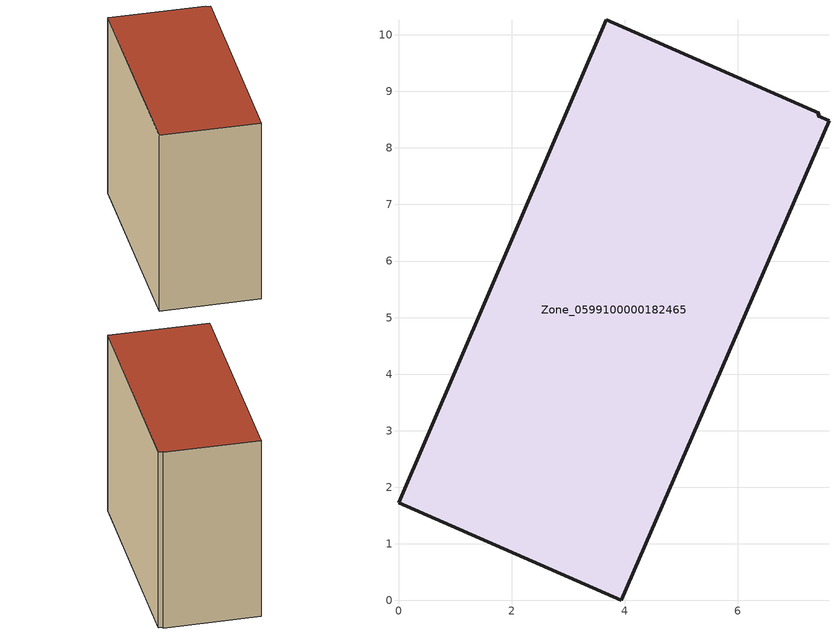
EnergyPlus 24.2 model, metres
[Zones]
Zone_0599100000182465
 floor ground (C_G): 0,1.73 3.67,10.27 7.44,8.61 7.42,8.56 7.61,8.48 3.94,0 z0
 wall outside (C_F): 3.67,10.27 0,1.73 3.94,0 7.61,8.48 7.42,8.56 7.44,8.61 3.67,10.27 z0:8.54
 roof outside (C_R): 3.94,0 7.61,8.48 7.42,8.56 7.44,8.61 3.67,10.27 0,1.73 z8.54
[BUILDING]
Pand.0599100000182465: North Axis=0; Terrain=City; Loads Convergence Tolerance Value=0.04; Temperature Convergence Tolerance Value=0.4; Solar Distribution=FullExterior; Maximum Number of Warmup Days=25; Minimum Number of Warmup Days=1
[Site:Location]
Rotterdam.The.Hague.AP_ZH_NLD Design_Conditions: Latitude=51.96; Longitude=4.45; Time Zone=1; Elevation=-4.5
[SITE:GROUNDTEMPERATURE:BUILDINGSURFACE]
18, 18, 18, 18, 18, 18, 18, 18, 18, 18, 18, 18
[MATERIAL] Thermal Absorptance=0.9; Solar Absorptance=0.7; Visible Absorptance=0.7
Name | Roughness | Thickness | Conductivity | Density | Specific Heat
G.TI.1946-1964 | MediumSmooth | 0.15 | 1 | 540 | 1210
F.TI.1946-1964 | Rough | 0.3 | 0.857143 | 1920 | 840
R.TI.1946-1964 | MediumRough | 0.2 | 0.277778 | 1500 | 1000
[CONSTRUCTION]
C_G: G.TI.1946-1964
C_F: F.TI.1946-1964
C_R: R.TI.1946-1964
[ZONE]
Zone_0599100000182465: Type=1; Multiplier=1; Ceiling Height=Autocalculate; Volume=Autocalculate; Floor Area=autocalculate; Part of Total Floor Area=Yes
[ZONEINFILTRATION:DESIGNFLOWRATE]
Infil_Zone_0599100000182465: Zone or ZoneList or Space or SpaceList=Zone_0599100000182465; Schedule=AlwaysOn; Design Flow Rate Calculation Method=Flow/Area; Flow Rate per Floor Area=0.003; Constant Term Coefficient=1; Temperature Term Coefficient=0; Velocity Term Coefficient=0; Velocity Squared Term Coefficient=0
[HVACTEMPLATE:ZONE:IDEALLOADSAIRSYSTEM]
Zone_0599100000182465: Maximum Heating Supply Air Temperature=50; Minimum Cooling Supply Air Temperature=13; Maximum Heating Supply Air Humidity Ratio=0.0156; Minimum Cooling Supply Air Humidity Ratio=0.0077; Heating Limit=NoLimit; Cooling Limit=NoLimit; Dehumidification Control Type=ConstantSensibleHeatRatio; Cooling Sensible Heat Ratio=0.7; Dehumidification Setpoint=60; Humidification Control Type=None; Humidification Setpoint=30; Outdoor Air Method=None; Outdoor Air Flow Rate per Person=0.00944; Outdoor Air Flow Rate per Zone Floor Area=0; Outdoor Air Flow Rate per Zone=0; Demand Controlled Ventilation Type=None; Outdoor Air Economizer Type=NoEconomizer; Heat Recovery Type=None; Sensible Heat Recovery Effectiveness=0.7; Latent Heat Recovery Effectiveness=0.65
[ZONECONTROL:THERMOSTAT]
ThermostatControl_Zone_0599100000182465: Zone or ZoneList=Zone_0599100000182465; Control Type Schedule=DualSetpointControlType; Control 1=Thermostat_Zone_0599100000182465; Temperature Difference Between Cutout And Setpoint=0
[THERMOSTATSETPOINT:DUALSETPOINT]
Thermostat_Zone_0599100000182465: Heating Setpoint Temperature Schedule=HeatingSetpoint_Zone_0599100000182465; Cooling Setpoint Temperature Schedule=CoolingSetpoint_Zone_0599100000182465
[SCHEDULE:COMPACT]
HeatingSetpoint_Zone_0599100000182465: Through: 12/31, For: AllDays, Until: 24:00, 21
CoolingSetpoint_Zone_0599100000182465: Through: 12/31, For: AllDays, Until: 24:00, 24
DualSetpointControlType: Through: 12/31, For: AllDays, Until: 24:00, 4
AlwaysOn: Through: 12/31, For: AllDays, Until: 24:00, 1
